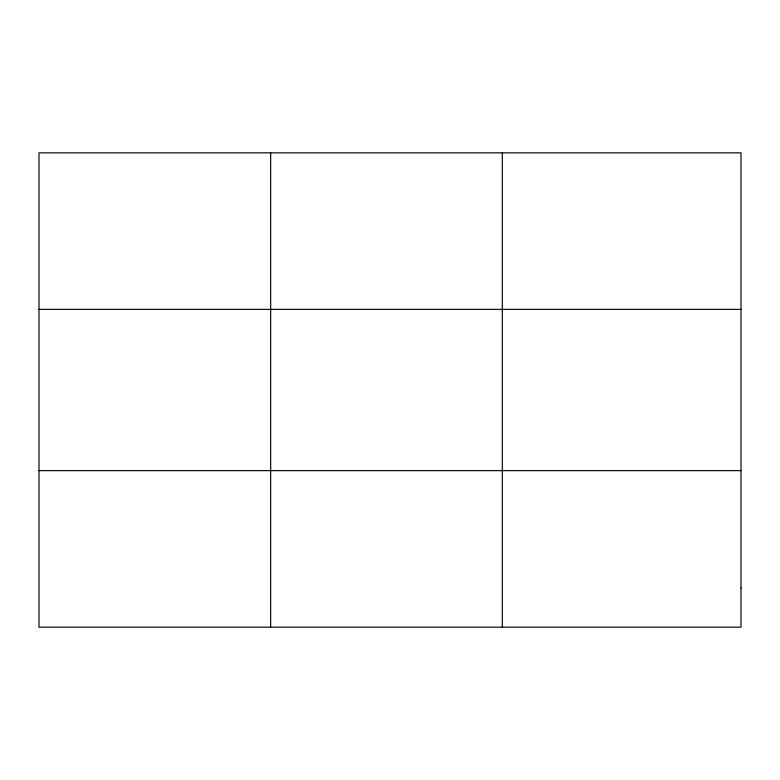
<?xml version="1.0" encoding="UTF-8"?>
<svg xmlns="http://www.w3.org/2000/svg" width="780" height="780" viewBox="0 0 780 780"><rect width="100%" height="100%" fill="white"/><g stroke="black" fill="none" stroke-linecap="round" stroke-linejoin="round"><path stroke-width="1.17" d="M270.66 152.851L270.66 627.149M502.32 152.851L502.32 627.149M39 309.368L741 309.368M39 470.632L741 470.632M741 588.013L741 627.149L39 627.149L39 152.851L741 152.851L741 588.013"/></g></svg>
